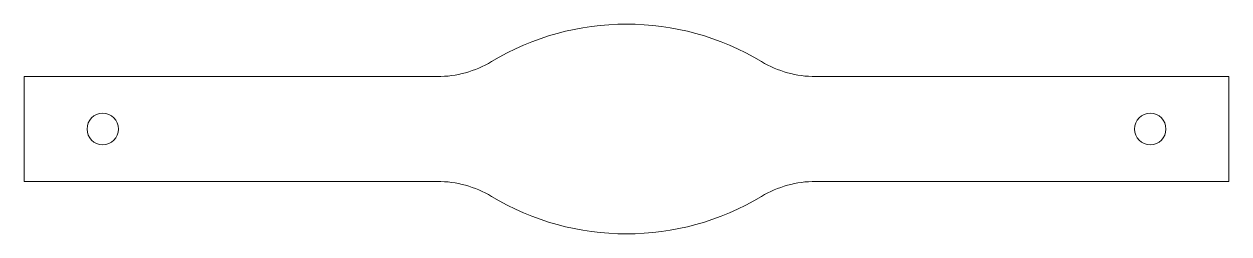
# Model space of a CAD drawing. Extents: x 101 to 331, y 120 to 160.
import ezdxf

# ---------------------------------------------------------------- set-up
doc = ezdxf.new("R2010")
doc.units = 0

msp = doc.modelspace()

# ---------------------------------------------------------------- linework, layer by layer
at = {"color": 7, "lineweight": 20}
for p, q in [((101.024681, 129.699997), (101.024681, 149.699997)), ((101.024681, 149.699997), (127.024681, 149.699997)), ((144.601013, 149.699997), (127.024681, 149.699997)), ((179.844482, 149.699997), (144.601013, 149.699997)), ((287.198975, 149.699997), (251.955505, 149.699997)), ((304.775299, 149.699997), (287.198975, 149.699997)), ((330.775299, 149.699997), (304.775299, 149.699997)), ((330.775299, 149.699997), (330.775299, 129.699997)), ((101.024681, 129.699997), (127.024681, 129.699997)), ((144.601013, 129.699997), (127.024681, 129.699997)), ((179.844482, 129.699997), (144.601013, 129.699997)), ((287.198975, 129.699997), (251.955505, 129.699997)), ((304.775299, 129.699997), (287.198975, 129.699997)), ((330.775299, 129.699997), (304.775299, 129.699997))]:
    msp.add_line(p, q, dxfattribs=at)
for centre in [(116.024681, 139.699997), (315.775299, 139.699997)]:
    msp.add_circle(centre, 3, dxfattribs=at)
for centre, radius, start, end in [((215.899994, 109.699997), 50, 58.997282, 121.002716), ((179.844482, 169.699997), 20, 269.999997, 301.002718), ((251.955505, 169.699997), 20, 238.997284, 269.999997), ((179.844482, 109.699997), 20, 58.997282, 90.000003), ((251.955505, 109.699997), 20, 90.000003, 121.002716), ((215.899994, 169.699997), 50, 238.997284, 301.002718)]:
    msp.add_arc(centre, radius, start, end, dxfattribs=at)

doc.saveas('drawing.dxf')
